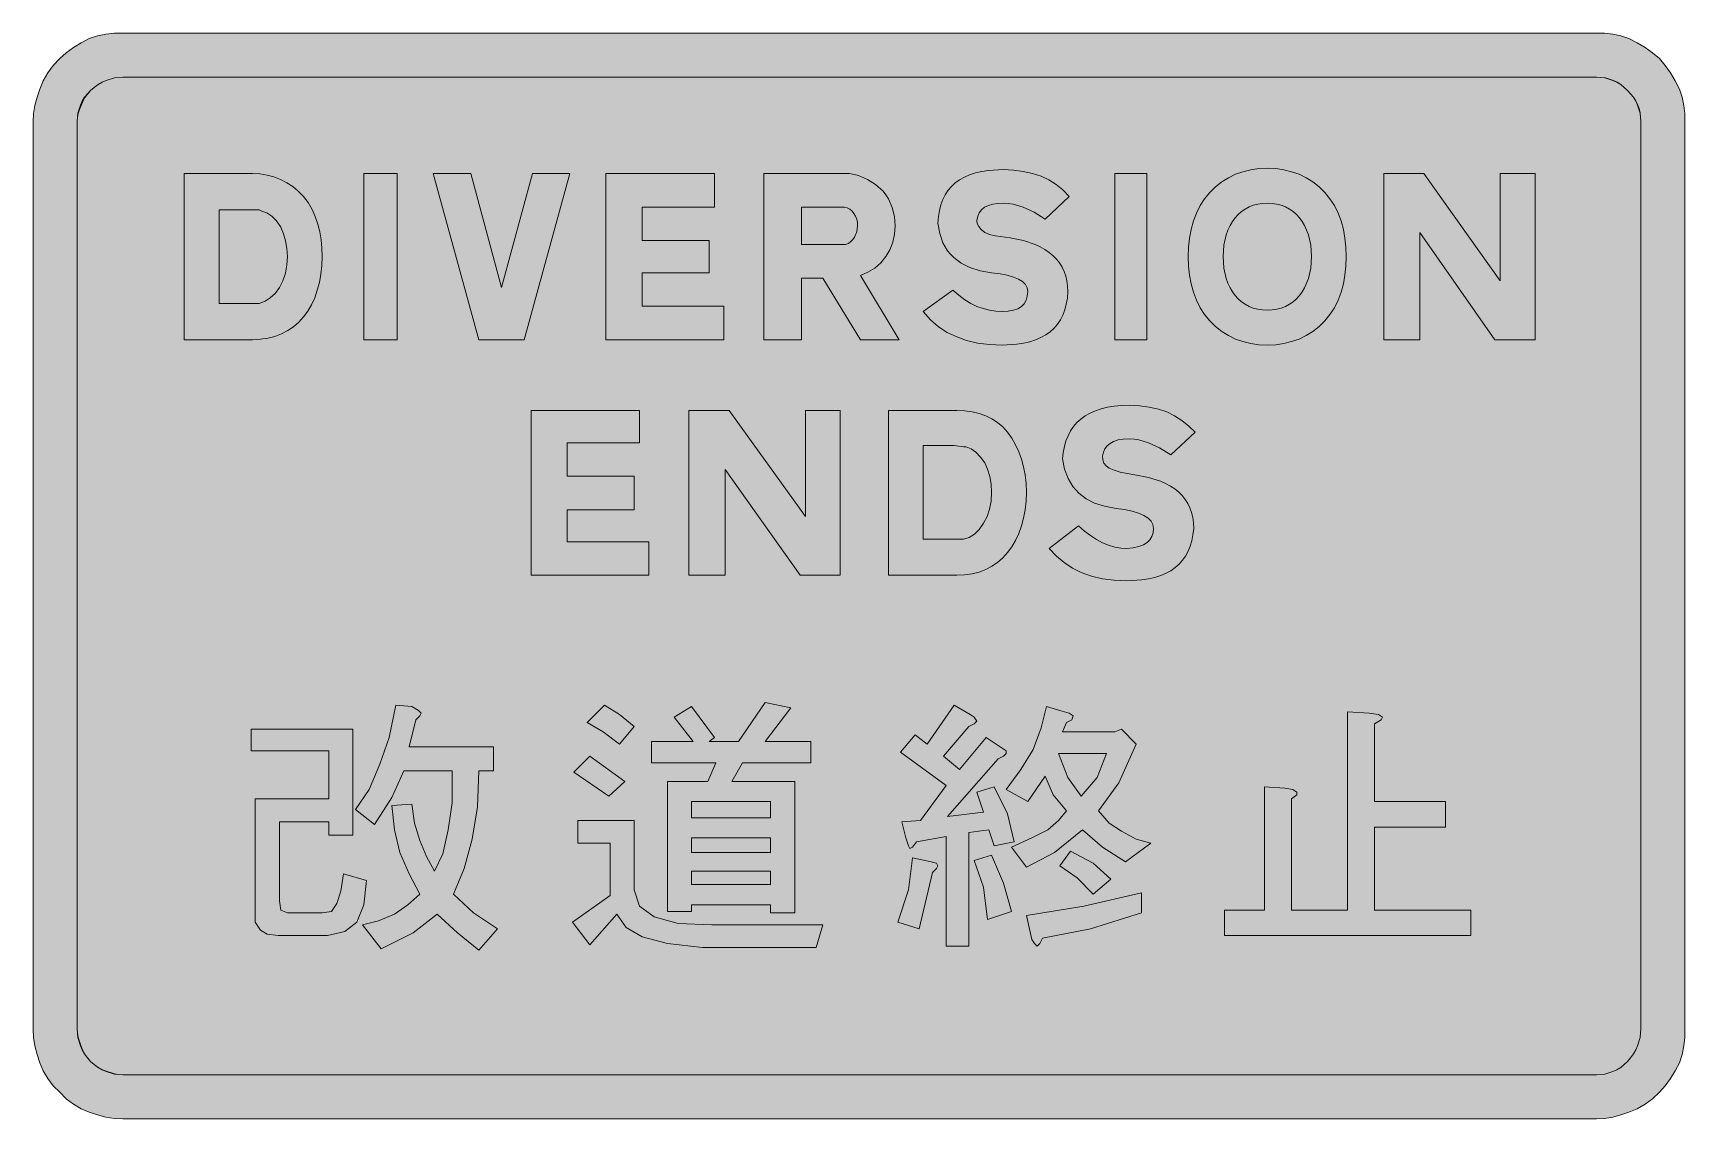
# Model space of a CAD drawing. Header units: metres. Extents: x 98 to 468, y 15 to 259.
import ezdxf

# ---------------------------------------------------------------- set-up
doc = ezdxf.new("R2010")
doc.units = ezdxf.units.M
doc.layers.add('FILL_BLACK_000000', color=7, linetype='Continuous', true_color=0x000000)
doc.layers.add('FILL_YELLOW_FFFF00', color=7, linetype='Continuous', true_color=0xffff00)

msp = doc.modelspace()

# ---------------------------------------------------------------- hatches: boundary and pattern name
at = {"layer": 'FILL_BLACK_000000', "true_color": 0x000000}
h = msp.add_hatch(color=7, dxfattribs=at)
h.dxf.hatch_style = 1
h.paths.add_polyline_path([(451.95, 258.46), (453.75, 258.09), (455.55, 257.52), (457.47, 256.56), (459.22, 255.49), (460.87, 254.31), (462.45, 253.02), (463.74, 251.44), (464.92, 249.79), (465.99, 248.04), (466.95, 246.12), (467.52, 244.32), (467.89, 242.52), (468.09, 240.72), (468.15, 238.92), (468.15, 35.52), (468.09, 33.67), (467.89, 31.77), (467.52, 29.87), (466.95, 28.02), (465.99, 26.23), (464.92, 24.49), (463.74, 22.87), (462.45, 21.42), (460.87, 19.96), (459.22, 18.72), (457.47, 17.71), (455.55, 16.92), (453.75, 16.31), (451.95, 15.83), (450.15, 15.53), (448.35, 15.42), (118.05, 15.42), (116.2, 15.53), (114.3, 15.83), (112.4, 16.31), (110.55, 16.92), (108.76, 17.71), (107.02, 18.72), (105.4, 19.96), (103.95, 21.42), (102.49, 22.87), (101.25, 24.49), (100.24, 26.23), (99.45, 28.02), (98.84, 29.87), (98.36, 31.77), (98.06, 33.67), (97.95, 35.52), (97.95, 238.92), (98.06, 240.72), (98.36, 242.52), (98.84, 244.32), (99.45, 246.12), (100.24, 248.04), (101.25, 249.79), (102.49, 251.44), (103.95, 253.02), (105.4, 254.31), (107.02, 255.49), (108.76, 256.56), (110.55, 257.52), (112.4, 258.09), (114.3, 258.46), (116.2, 258.66), (118.05, 258.72), (448.35, 258.72), (450.15, 258.66), (451.95, 258.46)])
h.paths.add_polyline_path([(116.21, 248.65), (114.34, 248.11), (113.42, 247.69), (112.52, 247.17), (111.66, 246.55), (110.85, 245.82), (109.57, 244.28), (109.08, 243.42), (108.75, 242.52), (108.36, 241.62), (108.07, 240.72), (107.91, 239.82), (107.85, 238.92), (107.85, 35.52), (108.02, 33.68), (108.56, 31.81), (108.98, 30.89), (109.5, 29.99), (110.12, 29.13), (110.85, 28.32), (111.66, 27.59), (112.52, 26.97), (113.42, 26.45), (114.34, 26.03), (116.21, 25.49), (118.05, 25.32), (448.35, 25.32), (450.19, 25.49), (452.02, 26.03), (452.91, 26.45), (453.75, 26.97), (454.54, 27.59), (455.25, 28.32), (455.98, 29.13), (456.6, 29.99), (457.12, 30.89), (457.54, 31.81), (458.08, 33.68), (458.25, 35.52), (458.25, 238.92), (458.08, 240.88), (457.85, 241.82), (457.54, 242.71), (457.12, 243.56), (456.6, 244.36), (455.98, 245.12), (455.25, 245.82), (454.55, 246.55), (453.79, 247.17), (452.99, 247.69), (452.14, 248.11), (451.25, 248.42), (450.31, 248.65), (448.35, 248.82), (118.05, 248.82), (116.21, 248.65)], flags=16)
h = msp.add_hatch(color=7, dxfattribs=at)
h.dxf.hatch_style = 1
h.paths.add_polyline_path([(131.85, 227.22), (147.15, 227.22), (148.81, 227.14), (150.41, 226.89), (151.94, 226.48), (153.41, 225.91), (154.81, 225.18), (156.14, 224.31), (157.38, 223.29), (158.55, 222.12), (159.59, 220.72), (160.47, 219.21), (161.2, 217.61), (161.77, 215.93), (162.21, 214.18), (162.52, 212.37), (162.69, 210.52), (162.75, 208.62), (162.68, 206.62), (162.47, 204.7), (162.13, 202.85), (161.66, 201.08), (161.07, 199.42), (160.35, 197.86), (159.51, 196.43), (158.55, 195.12), (157.48, 193.95), (156.3, 192.93), (155.02, 192.06), (153.64, 191.33), (152.15, 190.76), (150.58, 190.35), (148.91, 190.1), (147.15, 190.02), (131.85, 190.02), (131.85, 227.22)])
h.paths.add_polyline_path([(145.95, 198.12), (146.25, 198.12), (148.05, 198.12), (148.65, 198.12), (149.94, 198.64), (151.12, 199.36), (152.19, 200.36), (153.15, 201.72), (153.94, 203.22), (154.5, 204.94), (154.84, 206.78), (154.95, 208.62), (154.84, 210.41), (154.54, 212.14), (154.06, 213.77), (153.45, 215.22), (152.5, 216.63), (151.46, 217.69), (150.37, 218.43), (149.25, 218.82), (148.65, 219.12), (146.55, 219.12), (145.95, 219.12), (139.65, 219.12), (139.65, 198.12), (145.95, 198.12)], flags=16)
h = msp.add_hatch(color=7, dxfattribs=at)
h.dxf.hatch_style = 1
h.paths.add_polyline_path([(172.05, 190.02), (172.05, 227.22), (179.55, 227.22), (179.55, 190.02), (172.05, 190.02)])
h = msp.add_hatch(color=7, dxfattribs=at)
h.dxf.hatch_style = 1
h.paths.add_polyline_path([(202.95, 190.02), (197.85, 190.02), (187.65, 227.22), (196.05, 227.22), (202.95, 201.72), (209.85, 227.22), (218.25, 227.22), (208.05, 190.02), (202.95, 190.02)])
h = msp.add_hatch(color=7, dxfattribs=at)
h.dxf.hatch_style = 1
h.paths.add_polyline_path([(234.45, 197.52), (252.75, 197.52), (252.75, 190.02), (226.35, 190.02), (226.35, 227.22), (250.65, 227.22), (250.65, 219.72), (234.45, 219.72), (234.45, 212.22), (249.45, 212.22), (249.45, 205.02), (234.45, 205.02), (234.45, 197.52)])
h = msp.add_hatch(color=7, dxfattribs=at)
h.dxf.hatch_style = 1
h.paths.add_polyline_path([(261.75, 190.02), (261.75, 227.22), (280.95, 227.22), (281.96, 227.05), (282.97, 226.78), (284.92, 225.94), (286.77, 224.77), (288.45, 223.32), (289.08, 222.49), (289.63, 221.59), (290.47, 219.64), (290.98, 217.58), (291.15, 215.52), (291.01, 213.64), (290.61, 211.84), (289.95, 210.16), (289.05, 208.62), (287.93, 207.25), (286.59, 206.07), (285.06, 205.12), (283.35, 204.42), (292.05, 190.02), (283.35, 190.02), (274.95, 203.82), (270.15, 203.82), (270.15, 190.02), (261.75, 190.02)])
h.paths.add_polyline_path([(279.45, 211.32), (280.05, 211.32), (280.68, 211.6), (281.23, 211.98), (281.7, 212.44), (282.07, 212.97), (282.58, 214.19), (282.75, 215.52), (282.69, 216.29), (282.53, 217.02), (282.28, 217.69), (281.92, 218.29), (281.49, 218.81), (280.98, 219.23), (280.4, 219.54), (279.75, 219.72), (279.45, 219.72), (270.15, 219.72), (270.15, 211.32), (279.15, 211.32), (279.45, 211.32)], flags=16)
h = msp.add_hatch(color=7, dxfattribs=at)
h.dxf.hatch_style = 1
h.paths.add_polyline_path([(309.56, 216.04), (309.9, 215.37), (310.46, 214.69), (311.25, 214.02), (312.27, 213.62), (313.54, 213.31), (316.95, 212.82), (319.92, 212.23), (322.51, 211.37), (323.66, 210.83), (324.72, 210.24), (325.69, 209.57), (326.55, 208.84), (327.32, 208.05), (327.98, 207.2), (328.55, 206.29), (329.02, 205.31), (329.38, 204.28), (329.64, 203.18), (329.8, 202.03), (329.85, 200.82), (329.74, 199.35), (329.51, 197.98), (329.18, 196.7), (328.73, 195.53), (328.18, 194.45), (327.52, 193.46), (326.75, 192.58), (325.87, 191.78), (324.89, 191.08), (323.81, 190.48), (322.62, 189.97), (321.33, 189.56), (319.93, 189.23), (318.44, 189), (315.15, 188.82), (312.29, 188.93), (309.6, 189.27), (307.13, 189.83), (304.95, 190.62), (302.81, 191.64), (300.86, 192.91), (299.09, 194.46), (297.45, 196.32), (304.05, 201.12), (305.4, 199.97), (306.75, 198.98), (308.12, 198.15), (309.49, 197.48), (310.87, 196.97), (312.28, 196.61), (313.7, 196.39), (315.15, 196.32), (316.51, 196.39), (317.69, 196.6), (318.67, 196.95), (319.46, 197.44), (320.07, 198.08), (320.51, 198.85), (320.77, 199.77), (320.85, 200.82), (320.72, 201.66), (320.34, 202.4), (319.71, 203.05), (318.82, 203.59), (317.69, 204.06), (316.29, 204.45), (314.65, 204.77), (312.75, 205.02), (310.19, 205.48), (307.92, 206.21), (305.95, 207.19), (304.27, 208.43), (303.55, 209.16), (302.91, 209.94), (302.35, 210.8), (301.87, 211.73), (301.14, 213.79), (300.75, 216.12), (300.86, 217.59), (301.07, 218.96), (301.4, 220.24), (301.82, 221.41), (302.36, 222.49), (303, 223.48), (303.75, 224.36), (304.61, 225.16), (305.58, 225.86), (306.66, 226.46), (307.85, 226.97), (309.15, 227.38), (310.55, 227.71), (312.07, 227.94), (315.45, 228.12), (317.69, 228.01), (319.87, 227.71), (321.95, 227.23), (323.85, 226.62), (325.59, 225.83), (327.22, 224.82), (328.74, 223.58), (330.15, 222.12), (324.75, 217.02), (322.28, 218.59), (319.87, 219.72), (317.58, 220.39), (316.49, 220.56), (315.45, 220.62), (314.17, 220.56), (313.04, 220.39), (312.05, 220.1), (311.21, 219.68), (310.53, 219.14), (310.01, 218.47), (309.65, 217.66), (309.45, 216.72), (309.56, 216.04)])
h = msp.add_hatch(color=7, dxfattribs=at)
h.dxf.hatch_style = 1
h.paths.add_polyline_path([(340.35, 190.02), (340.35, 227.22), (347.55, 227.22), (347.55, 190.02), (340.35, 190.02)])
h = msp.add_hatch(color=7, dxfattribs=at)
h.dxf.hatch_style = 1
h.paths.add_polyline_path([(378.25, 228.08), (380, 227.66), (381.67, 227.07), (383.26, 226.31), (384.76, 225.38), (386.16, 224.29), (387.45, 223.02), (388.6, 221.6), (389.59, 220.05), (390.42, 218.38), (391.09, 216.61), (391.6, 214.73), (391.96, 212.77), (392.18, 210.73), (392.25, 208.62), (392.18, 206.51), (391.96, 204.47), (391.6, 202.51), (391.09, 200.63), (390.42, 198.86), (389.59, 197.19), (388.6, 195.64), (387.45, 194.22), (386.16, 192.95), (384.76, 191.86), (383.26, 190.93), (381.67, 190.17), (380, 189.58), (378.25, 189.16), (376.43, 188.9), (374.55, 188.82), (372.67, 188.9), (370.85, 189.16), (369.1, 189.58), (367.42, 190.17), (365.84, 190.93), (364.34, 191.86), (362.94, 192.95), (361.65, 194.22), (360.5, 195.64), (359.51, 197.19), (358.68, 198.86), (358.01, 200.63), (357.5, 202.51), (357.14, 204.47), (356.92, 206.51), (356.85, 208.62), (356.92, 210.73), (357.14, 212.77), (357.5, 214.73), (358.01, 216.61), (358.68, 218.38), (359.51, 220.05), (360.5, 221.6), (361.65, 223.02), (362.94, 224.29), (364.34, 225.38), (365.84, 226.31), (367.42, 227.07), (369.1, 227.66), (370.85, 228.08), (372.67, 228.34), (374.55, 228.42), (376.43, 228.34), (378.25, 228.08)])
h.paths.add_polyline_path([(383.75, 213.53), (383.36, 214.59), (382.9, 215.58), (382.36, 216.49), (381.75, 217.32), (381.07, 218.06), (380.32, 218.72), (379.5, 219.29), (378.63, 219.76), (377.69, 220.13), (376.7, 220.4), (375.65, 220.56), (374.55, 220.62), (373.45, 220.56), (372.4, 220.4), (371.41, 220.13), (370.47, 219.76), (369.6, 219.29), (368.78, 218.72), (368.03, 218.06), (367.35, 217.32), (366.74, 216.49), (366.2, 215.58), (365.74, 214.59), (365.35, 213.53), (364.83, 211.2), (364.65, 208.62), (364.83, 206.04), (365.35, 203.71), (365.74, 202.65), (366.2, 201.66), (366.74, 200.75), (367.35, 199.92), (368.03, 199.18), (368.78, 198.52), (369.6, 197.95), (370.47, 197.48), (371.41, 197.11), (372.4, 196.84), (373.45, 196.68), (374.55, 196.62), (375.65, 196.68), (376.7, 196.84), (377.69, 197.11), (378.63, 197.48), (379.5, 197.95), (380.32, 198.52), (381.07, 199.18), (381.75, 199.92), (382.36, 200.75), (382.9, 201.66), (383.36, 202.65), (383.75, 203.71), (384.27, 206.04), (384.45, 208.62), (384.27, 211.2), (383.75, 213.53)], flags=16)
h = msp.add_hatch(color=7, dxfattribs=at)
h.dxf.hatch_style = 1
h.paths.add_polyline_path([(426.75, 227.22), (434.55, 227.22), (434.55, 190.02), (425.55, 190.02), (408.75, 214.02), (408.75, 190.02), (400.65, 190.02), (400.65, 227.22), (409.65, 227.22), (426.75, 203.22), (426.75, 227.22)])
h = msp.add_hatch(color=7, dxfattribs=at)
h.dxf.hatch_style = 1
h.paths.add_polyline_path([(217.65, 144.72), (235.95, 144.72), (235.95, 137.22), (209.55, 137.22), (209.55, 174.12), (233.85, 174.12), (233.85, 166.92), (217.65, 166.92), (217.65, 159.42), (232.65, 159.42), (232.65, 151.92), (217.65, 151.92), (217.65, 144.72)])
h = msp.add_hatch(color=7, dxfattribs=at)
h.dxf.hatch_style = 1
h.paths.add_polyline_path([(271.05, 174.12), (278.85, 174.12), (278.85, 137.22), (269.85, 137.22), (253.05, 160.92), (253.05, 137.22), (244.95, 137.22), (244.95, 174.12), (253.95, 174.12), (271.05, 150.42), (271.05, 174.12)])
h = msp.add_hatch(color=7, dxfattribs=at)
h.dxf.hatch_style = 1
h.paths.add_polyline_path([(289.65, 174.12), (304.95, 174.12), (306.71, 174.05), (308.38, 173.83), (309.95, 173.47), (311.44, 172.96), (312.82, 172.29), (314.1, 171.46), (315.28, 170.47), (316.35, 169.32), (317.31, 167.93), (318.15, 166.45), (318.87, 164.89), (319.46, 163.24), (319.93, 161.52), (320.27, 159.7), (320.48, 157.8), (320.55, 155.82), (320.48, 153.82), (320.27, 151.9), (319.93, 150.05), (319.46, 148.28), (318.87, 146.62), (318.15, 145.06), (317.31, 143.63), (316.35, 142.32), (315.28, 141.15), (314.1, 140.13), (312.82, 139.26), (311.44, 138.53), (309.95, 137.96), (308.38, 137.55), (306.71, 137.3), (304.95, 137.22), (289.65, 137.22), (289.65, 174.12)])
h.paths.add_polyline_path([(303.75, 145.32), (304.05, 145.32), (305.85, 145.32), (306.45, 145.32), (307.74, 145.71), (308.92, 146.44), (309.99, 147.51), (310.95, 148.92), (311.74, 150.38), (312.3, 152.03), (312.64, 153.86), (312.75, 155.82), (312.64, 157.61), (312.34, 159.34), (311.86, 160.97), (311.25, 162.42), (310.3, 163.7), (309.26, 164.78), (308.17, 165.58), (307.05, 166.02), (306.45, 166.02), (304.35, 166.32), (303.75, 166.32), (297.45, 166.32), (297.45, 145.32), (303.75, 145.32)], flags=16)
h = msp.add_hatch(color=7, dxfattribs=at)
h.dxf.hatch_style = 1
h.paths.add_polyline_path([(337.72, 163.08), (337.95, 162.34), (338.41, 161.73), (339.15, 161.22), (340.21, 160.77), (341.55, 160.36), (343.12, 160), (344.85, 159.72), (347.92, 159.14), (350.58, 158.31), (351.77, 157.79), (352.85, 157.22), (353.83, 156.57), (354.71, 155.86), (355.49, 155.08), (356.17, 154.23), (356.74, 153.32), (357.21, 152.34), (357.58, 151.29), (357.84, 150.17), (358, 148.98), (358.05, 147.72), (357.89, 146.3), (357.63, 144.98), (357.27, 143.74), (356.8, 142.6), (356.24, 141.55), (355.57, 140.59), (354.8, 139.72), (353.92, 138.94), (352.94, 138.26), (351.86, 137.67), (350.66, 137.16), (349.36, 136.75), (347.95, 136.43), (346.43, 136.2), (343.05, 136.02), (340.23, 136.13), (337.61, 136.47), (335.16, 137.03), (332.85, 137.82), (330.88, 138.83), (329.02, 140.07), (327.28, 141.53), (325.65, 143.22), (332.25, 148.32), (333.6, 147.15), (334.95, 146.13), (336.3, 145.26), (337.65, 144.53), (339, 143.96), (340.35, 143.55), (341.7, 143.3), (343.05, 143.22), (344.51, 143.39), (345.76, 143.67), (346.79, 144.06), (347.62, 144.57), (348.26, 145.19), (348.7, 145.92), (348.96, 146.76), (349.05, 147.72), (348.91, 148.58), (348.5, 149.35), (347.82, 150.04), (346.87, 150.64), (345.68, 151.17), (344.24, 151.6), (342.56, 151.95), (340.65, 152.22), (338.1, 152.68), (335.86, 153.41), (333.93, 154.39), (332.29, 155.63), (330.94, 157.14), (329.89, 158.93), (329.13, 160.99), (328.65, 163.32), (328.81, 164.74), (329.07, 166.08), (329.43, 167.32), (329.9, 168.49), (330.46, 169.56), (331.13, 170.54), (331.9, 171.44), (332.77, 172.24), (333.76, 172.96), (334.84, 173.58), (336.04, 174.11), (337.34, 174.54), (338.75, 174.88), (340.27, 175.12), (341.91, 175.27), (343.65, 175.32), (345.89, 175.21), (348.07, 174.91), (350.15, 174.43), (352.05, 173.82), (353.79, 172.99), (355.42, 171.91), (356.94, 170.66), (358.35, 169.32), (352.95, 164.22), (350.36, 165.79), (347.96, 166.92), (345.74, 167.59), (344.68, 167.76), (343.65, 167.82), (342.28, 167.75), (341.11, 167.55), (340.12, 167.22), (339.3, 166.77), (338.65, 166.21), (338.17, 165.54), (337.83, 164.78), (337.65, 163.92), (337.72, 163.08)])
h = msp.add_hatch(color=7, dxfattribs=at)
h.dxf.hatch_style = 1
h.paths.add_polyline_path([(173.25, 89.22), (175.65, 94.92), (177.75, 100.92), (179.25, 108.12), (182.85, 107.82), (184.35, 106.92), (184.95, 106.32), (184.65, 105.72), (183.75, 104.82), (182.25, 98.82), (201.15, 98.82), (201.15, 93.42), (197.85, 93.42), (197.55, 85.32), (196.35, 78.12), (194.55, 71.52), (192.15, 65.82), (196.65, 61.62), (202.05, 58.02), (197.85, 53.22), (193.05, 57.12), (188.55, 61.32), (183.15, 57.12), (175.95, 53.52), (171.75, 58.92), (175.35, 59.82), (178.95, 61.32), (181.95, 63.42), (184.65, 65.82), (182.25, 70.32), (180.15, 75.12), (178.95, 80.22), (178.35, 85.62), (182.85, 85.92), (183.45, 81.72), (184.65, 77.82), (186.15, 74.22), (187.95, 70.92), (189.75, 74.82), (190.95, 80.22), (191.85, 86.22), (191.85, 93.42), (181.05, 93.42), (178.35, 87.42), (174.45, 81.42), (170.25, 84.72), (173.25, 89.22)])
h = msp.add_hatch(color=7, dxfattribs=at)
h.dxf.hatch_style = 1
h.paths.add_polyline_path([(229.35, 106.02), (232.65, 103.32), (229.35, 99.42), (225.75, 102.12), (222.15, 104.22), (226.05, 108.12), (229.35, 106.02)])
h = msp.add_hatch(color=7, dxfattribs=at)
h.dxf.hatch_style = 1
h.paths.add_polyline_path([(262.05, 108.72), (267.75, 107.52), (262.05, 100.02), (272.25, 100.02), (272.25, 95.22), (256.95, 95.22), (254.55, 91.02), (268.65, 91.02), (268.65, 61.62), (263.25, 61.62), (263.25, 63.42), (245.55, 63.42), (245.55, 61.92), (240.15, 61.92), (240.15, 91.02), (249.15, 91.02), (250.95, 95.22), (236.55, 95.22), (236.55, 100.02), (245.85, 100.02), (241.65, 105.42), (245.55, 107.82), (250.65, 100.92), (249.45, 100.02), (256.05, 100.02), (262.05, 108.72)])
h.paths.add_polyline_path([(245.55, 67.92), (263.25, 67.92), (263.25, 70.92), (245.55, 70.92), (245.55, 67.92)], flags=16)
h.paths.add_polyline_path([(245.55, 78.42), (245.55, 75.12), (263.25, 75.12), (263.25, 78.42), (245.55, 78.42)], flags=16)
h.paths.add_polyline_path([(263.25, 86.52), (245.55, 86.52), (245.55, 82.92), (263.25, 82.92), (263.25, 86.52)], flags=16)
h = msp.add_hatch(color=7, dxfattribs=at)
h.dxf.hatch_style = 1
h.paths.add_polyline_path([(308.85, 105.42), (309.45, 104.52), (308.85, 103.92), (307.65, 103.32), (301.95, 96.72), (305.55, 93.72), (311.55, 100.92), (315.15, 98.52), (316.05, 97.92), (316.05, 97.32), (315.45, 96.72), (314.25, 96.12), (302.85, 83.22), (310.95, 84.12), (309.45, 88.62), (313.35, 89.82), (316.35, 83.82), (317.85, 77.52), (313.35, 76.62), (312.15, 80.22), (307.65, 79.62), (307.65, 54.12), (302.55, 54.12), (302.55, 78.72), (295.95, 77.52), (295.05, 76.32), (294.45, 76.02), (294.15, 76.62), (293.55, 78.42), (292.65, 82.02), (296.85, 82.32), (302.55, 90.12), (292.35, 97.62), (295.65, 101.52), (298.35, 99.42), (304.35, 108.12), (307.95, 106.02), (308.85, 105.42)])
h = msp.add_hatch(color=7, dxfattribs=at)
h.dxf.hatch_style = 1
h.paths.add_polyline_path([(331.05, 105.72), (330.75, 104.82), (329.55, 104.22), (328.65, 102.12), (340.35, 102.12), (341.85, 102.72), (345.15, 99.42), (341.25, 90.72), (336.75, 84.42), (339.15, 81.72), (341.85, 79.92), (345.15, 78.12), (348.45, 77.22), (342.75, 73.02), (337.65, 76.32), (333.15, 80.22), (326.85, 75.12), (320.55, 71.82), (317.25, 76.32), (321.75, 78.42), (325.35, 80.22), (327.75, 82.32), (329.55, 84.42), (326.55, 88.02), (324.75, 92.22), (320.85, 86.52), (316.05, 89.22), (319.35, 93.72), (322.05, 98.22), (323.85, 103.02), (325.05, 107.82), (328.05, 106.92), (330.15, 106.32), (331.05, 105.72)])
h.paths.add_polyline_path([(332.85, 87.72), (336.45, 91.92), (338.55, 97.32), (327.75, 97.32), (329.85, 91.92), (332.85, 87.72)], flags=16)
h = msp.add_hatch(color=7, dxfattribs=at)
h.dxf.hatch_style = 1
h.paths.add_polyline_path([(399.45, 106.02), (400.35, 105.42), (400.05, 104.82), (398.55, 103.92), (398.55, 86.52), (414.45, 86.52), (414.45, 80.82), (398.55, 80.82), (398.55, 62.22), (420.15, 62.22), (420.15, 56.52), (364.95, 56.52), (364.95, 62.22), (373.95, 62.22), (373.95, 89.82), (378.45, 89.52), (380.25, 89.22), (381.15, 88.62), (381.15, 88.02), (379.95, 87.12), (379.95, 62.22), (392.55, 62.22), (392.55, 106.62), (397.35, 106.32), (399.45, 106.02)])
h = msp.add_hatch(color=7, dxfattribs=at)
h.dxf.hatch_style = 1
h.paths.add_polyline_path([(169.65, 102.72), (169.65, 79.02), (164.25, 79.02), (164.25, 82.02), (153.15, 82.02), (153.15, 64.32), (153.45, 62.22), (154.95, 61.62), (162.75, 61.62), (164.85, 61.92), (166.05, 63.72), (166.95, 66.42), (167.55, 70.32), (172.65, 68.82), (172.05, 63.42), (170.55, 59.52), (167.85, 57.42), (163.95, 56.52), (152.85, 56.52), (150.45, 56.82), (148.95, 57.72), (147.75, 59.52), (147.75, 61.92), (147.75, 87.12), (164.25, 87.12), (164.25, 97.92), (146.85, 97.92), (146.85, 102.72), (169.65, 102.72)])
h = msp.add_hatch(color=7, dxfattribs=at)
h.dxf.hatch_style = 1
h.paths.add_polyline_path([(230.55, 91.02), (226.95, 87.72), (219.15, 93.12), (222.75, 96.72), (230.55, 91.02)])
h = msp.add_hatch(color=7, dxfattribs=at)
h.dxf.hatch_style = 1
h.paths.add_polyline_path([(232.65, 82.32), (232.65, 66.72), (233.85, 63.12), (237.15, 60.72), (242.55, 59.22), (250.05, 58.92), (274.95, 58.92), (273.45, 53.82), (247.95, 53.82), (240.15, 54.72), (234.45, 56.22), (230.85, 58.32), (228.75, 61.32), (222.75, 54.42), (218.85, 59.52), (227.25, 65.52), (227.25, 77.22), (220.05, 77.22), (220.05, 82.32), (232.65, 82.32)])
h = msp.add_hatch(color=7, dxfattribs=at)
h.dxf.hatch_style = 1
h.paths.add_polyline_path([(315.45, 68.22), (317.25, 61.92), (311.85, 60.12), (310.95, 67.32), (308.85, 73.32), (312.75, 74.52), (315.45, 68.22)])
h = msp.add_hatch(color=7, dxfattribs=at)
h.dxf.hatch_style = 1
h.paths.add_polyline_path([(335.55, 72.72), (339.45, 69.12), (335.55, 65.82), (331.95, 69.42), (328.05, 72.12), (330.45, 75.42), (335.55, 72.72)])
h = msp.add_hatch(color=7, dxfattribs=at)
h.dxf.hatch_style = 1
h.paths.add_polyline_path([(300.45, 72.72), (300.75, 72.12), (300.45, 71.52), (299.55, 70.62), (296.55, 58.02), (291.75, 59.52), (294.15, 66.72), (295.05, 73.92), (299.25, 73.02), (300.45, 72.72)])
h = msp.add_hatch(color=7, dxfattribs=at)
h.dxf.hatch_style = 1
h.paths.add_polyline_path([(333.45, 63.12), (346.35, 66.12), (346.35, 61.62), (334.95, 58.02), (324.15, 55.92), (323.55, 54.72), (322.95, 54.12), (322.35, 54.72), (321.75, 55.62), (320.55, 61.02), (333.45, 63.12)])
at = {"layer": 'FILL_YELLOW_FFFF00', "true_color": 0xffff00}
h = msp.add_hatch(color=7, dxfattribs=at)
h.dxf.hatch_style = 1
h.paths.add_polyline_path([(448.35, 248.82), (450.19, 248.65), (452.02, 248.11), (452.91, 247.69), (453.75, 247.17), (454.54, 246.55), (455.25, 245.82), (455.98, 245.11), (456.6, 244.32), (457.12, 243.48), (457.54, 242.59), (458.08, 240.76), (458.25, 238.92), (458.25, 35.52), (458.08, 33.68), (457.54, 31.81), (457.12, 30.89), (456.6, 29.99), (455.98, 29.13), (455.25, 28.32), (454.54, 27.59), (453.75, 26.97), (452.91, 26.45), (452.02, 26.03), (450.19, 25.49), (448.35, 25.32), (118.05, 25.32), (117.15, 25.38), (116.21, 25.54), (114.15, 26.22), (113.25, 26.55), (112.39, 27.04), (110.85, 28.32), (109.57, 29.86), (109.08, 30.72), (108.75, 31.62), (108.07, 33.68), (107.91, 34.62), (107.85, 35.52), (107.85, 238.92), (108.02, 240.76), (108.56, 242.59), (108.98, 243.48), (109.5, 244.32), (110.12, 245.11), (110.85, 245.82), (111.66, 246.55), (112.52, 247.17), (113.42, 247.69), (114.34, 248.11), (116.21, 248.65), (118.05, 248.82), (448.35, 248.82)])

# ---------------------------------------------------------------- linework, layer by layer
at = {"layer": 'FILL_BLACK_000000', "lineweight": 0, "true_color": 0x000000}
for points in [[(451.95, 258.46), (453.75, 258.09), (455.55, 257.52), (457.47, 256.56), (459.22, 255.49), (460.87, 254.31), (462.45, 253.02), (463.74, 251.44), (464.92, 249.79), (465.99, 248.04), (466.95, 246.12), (467.52, 244.32), (467.89, 242.52), (468.09, 240.72), (468.15, 238.92), (468.15, 35.52), (468.09, 33.67), (467.89, 31.77), (467.52, 29.87), (466.95, 28.02), (465.99, 26.23), (464.92, 24.49), (463.74, 22.87), (462.45, 21.42), (460.87, 19.96), (459.22, 18.72), (457.47, 17.71), (455.55, 16.92), (453.75, 16.31), (451.95, 15.83), (450.15, 15.53), (448.35, 15.42), (118.05, 15.42), (116.2, 15.53), (114.3, 15.83), (112.4, 16.31), (110.55, 16.92), (108.76, 17.71), (107.02, 18.72), (105.4, 19.96), (103.95, 21.42), (102.49, 22.87), (101.25, 24.49), (100.24, 26.23), (99.45, 28.02), (98.84, 29.87), (98.36, 31.77), (98.06, 33.67), (97.95, 35.52), (97.95, 238.92), (98.06, 240.72), (98.36, 242.52), (98.84, 244.32), (99.45, 246.12), (100.24, 248.04), (101.25, 249.79), (102.49, 251.44), (103.95, 253.02), (105.4, 254.31), (107.02, 255.49), (108.76, 256.56), (110.55, 257.52), (112.4, 258.09), (114.3, 258.46), (116.2, 258.66), (118.05, 258.72), (448.35, 258.72), (450.15, 258.66)], [(116.21, 248.65), (114.34, 248.11), (113.42, 247.69), (112.52, 247.17), (111.66, 246.55), (110.85, 245.82), (109.57, 244.28), (109.08, 243.42), (108.75, 242.52), (108.36, 241.62), (108.07, 240.72), (107.91, 239.82), (107.85, 238.92), (107.85, 35.52), (108.02, 33.68), (108.56, 31.81), (108.98, 30.89), (109.5, 29.99), (110.12, 29.13), (110.85, 28.32), (111.66, 27.59), (112.52, 26.97), (113.42, 26.45), (114.34, 26.03), (116.21, 25.49), (118.05, 25.32), (448.35, 25.32), (450.19, 25.49), (452.02, 26.03), (452.91, 26.45), (453.75, 26.97), (454.54, 27.59), (455.25, 28.32), (455.98, 29.13), (456.6, 29.99), (457.12, 30.89), (457.54, 31.81), (458.08, 33.68), (458.25, 35.52), (458.25, 238.92), (458.08, 240.88), (457.85, 241.82), (457.54, 242.71), (457.12, 243.56), (456.6, 244.36), (455.98, 245.12), (455.25, 245.82), (454.55, 246.55), (453.79, 247.17), (452.99, 247.69), (452.14, 248.11), (451.25, 248.42), (450.31, 248.65), (448.35, 248.82), (118.05, 248.82)], [(131.85, 227.22), (147.15, 227.22), (148.81, 227.14), (150.41, 226.89), (151.94, 226.48), (153.41, 225.91), (154.81, 225.18), (156.14, 224.31), (157.38, 223.29), (158.55, 222.12), (159.59, 220.72), (160.47, 219.21), (161.2, 217.61), (161.77, 215.93), (162.21, 214.18), (162.52, 212.37), (162.69, 210.52), (162.75, 208.62), (162.68, 206.62), (162.47, 204.7), (162.13, 202.85), (161.66, 201.08), (161.07, 199.42), (160.35, 197.86), (159.51, 196.43), (158.55, 195.12), (157.48, 193.95), (156.3, 192.93), (155.02, 192.06), (153.64, 191.33), (152.15, 190.76), (150.58, 190.35), (148.91, 190.1), (147.15, 190.02), (131.85, 190.02)], [(172.05, 190.02), (172.05, 227.22), (179.55, 227.22), (179.55, 190.02)], [(202.95, 190.02), (197.85, 190.02), (187.65, 227.22), (196.05, 227.22), (202.95, 201.72), (209.85, 227.22), (218.25, 227.22), (208.05, 190.02)], [(234.45, 197.52), (252.75, 197.52), (252.75, 190.02), (226.35, 190.02), (226.35, 227.22), (250.65, 227.22), (250.65, 219.72), (234.45, 219.72), (234.45, 212.22), (249.45, 212.22), (249.45, 205.02), (234.45, 205.02)], [(261.75, 190.02), (261.75, 227.22), (280.95, 227.22), (281.96, 227.05), (282.97, 226.78), (284.92, 225.94), (286.77, 224.77), (288.45, 223.32), (289.08, 222.49), (289.63, 221.59), (290.47, 219.64), (290.98, 217.58), (291.15, 215.52), (291.01, 213.64), (290.61, 211.84), (289.95, 210.16), (289.05, 208.62), (287.93, 207.25), (286.59, 206.07), (285.06, 205.12), (283.35, 204.42), (292.05, 190.02), (283.35, 190.02), (274.95, 203.82), (270.15, 203.82), (270.15, 190.02)], [(309.56, 216.04), (309.9, 215.37), (310.46, 214.69), (311.25, 214.02), (312.27, 213.62), (313.54, 213.31), (316.95, 212.82), (319.92, 212.23), (322.51, 211.37), (323.66, 210.83), (324.72, 210.24), (325.69, 209.57), (326.55, 208.84), (327.32, 208.05), (327.98, 207.2), (328.55, 206.29), (329.02, 205.31), (329.38, 204.28), (329.64, 203.18), (329.8, 202.03), (329.85, 200.82), (329.74, 199.35), (329.51, 197.98), (329.18, 196.7), (328.73, 195.53), (328.18, 194.45), (327.52, 193.46), (326.75, 192.58), (325.87, 191.78), (324.89, 191.08), (323.81, 190.48), (322.62, 189.97), (321.33, 189.56), (319.93, 189.23), (318.44, 189), (315.15, 188.82), (312.29, 188.93), (309.6, 189.27), (307.13, 189.83), (304.95, 190.62), (302.81, 191.64), (300.86, 192.91), (299.09, 194.46), (297.45, 196.32), (304.05, 201.12), (305.4, 199.97), (306.75, 198.98), (308.12, 198.15), (309.49, 197.48), (310.87, 196.97), (312.28, 196.61), (313.7, 196.39), (315.15, 196.32), (316.51, 196.39), (317.69, 196.6), (318.67, 196.95), (319.46, 197.44), (320.07, 198.08), (320.51, 198.85), (320.77, 199.77), (320.85, 200.82), (320.72, 201.66), (320.34, 202.4), (319.71, 203.05), (318.82, 203.59), (317.69, 204.06), (316.29, 204.45), (314.65, 204.77), (312.75, 205.02), (310.19, 205.48), (307.92, 206.21), (305.95, 207.19), (304.27, 208.43), (303.55, 209.16), (302.91, 209.94), (302.35, 210.8), (301.87, 211.73), (301.14, 213.79), (300.75, 216.12), (300.86, 217.59), (301.07, 218.96), (301.4, 220.24), (301.82, 221.41), (302.36, 222.49), (303, 223.48), (303.75, 224.36), (304.61, 225.16), (305.58, 225.86), (306.66, 226.46), (307.85, 226.97), (309.15, 227.38), (310.55, 227.71), (312.07, 227.94), (315.45, 228.12), (317.69, 228.01), (319.87, 227.71), (321.95, 227.23), (323.85, 226.62), (325.59, 225.83), (327.22, 224.82), (328.74, 223.58), (330.15, 222.12), (324.75, 217.02), (322.28, 218.59), (319.87, 219.72), (317.58, 220.39), (316.49, 220.56), (315.45, 220.62), (314.17, 220.56), (313.04, 220.39), (312.05, 220.1), (311.21, 219.68), (310.53, 219.14), (310.01, 218.47), (309.65, 217.66), (309.45, 216.72)], [(340.35, 190.02), (340.35, 227.22), (347.55, 227.22), (347.55, 190.02)], [(378.25, 228.08), (380, 227.66), (381.67, 227.07), (383.26, 226.31), (384.76, 225.38), (386.16, 224.29), (387.45, 223.02), (388.6, 221.6), (389.59, 220.05), (390.42, 218.38), (391.09, 216.61), (391.6, 214.73), (391.96, 212.77), (392.18, 210.73), (392.25, 208.62), (392.18, 206.51), (391.96, 204.47), (391.6, 202.51), (391.09, 200.63), (390.42, 198.86), (389.59, 197.19), (388.6, 195.64), (387.45, 194.22), (386.16, 192.95), (384.76, 191.86), (383.26, 190.93), (381.67, 190.17), (380, 189.58), (378.25, 189.16), (376.43, 188.9), (374.55, 188.82), (372.67, 188.9), (370.85, 189.16), (369.1, 189.58), (367.42, 190.17), (365.84, 190.93), (364.34, 191.86), (362.94, 192.95), (361.65, 194.22), (360.5, 195.64), (359.51, 197.19), (358.68, 198.86), (358.01, 200.63), (357.5, 202.51), (357.14, 204.47), (356.92, 206.51), (356.85, 208.62), (356.92, 210.73), (357.14, 212.77), (357.5, 214.73), (358.01, 216.61), (358.68, 218.38), (359.51, 220.05), (360.5, 221.6), (361.65, 223.02), (362.94, 224.29), (364.34, 225.38), (365.84, 226.31), (367.42, 227.07), (369.1, 227.66), (370.85, 228.08), (372.67, 228.34), (374.55, 228.42), (376.43, 228.34)], [(426.75, 227.22), (434.55, 227.22), (434.55, 190.02), (425.55, 190.02), (408.75, 214.02), (408.75, 190.02), (400.65, 190.02), (400.65, 227.22), (409.65, 227.22), (426.75, 203.22)], [(145.95, 198.12), (146.25, 198.12), (148.05, 198.12), (148.65, 198.12), (149.94, 198.64), (151.12, 199.36), (152.19, 200.36), (153.15, 201.72), (153.94, 203.22), (154.5, 204.94), (154.84, 206.78), (154.95, 208.62), (154.84, 210.41), (154.54, 212.14), (154.06, 213.77), (153.45, 215.22), (152.5, 216.63), (151.46, 217.69), (150.37, 218.43), (149.25, 218.82), (148.65, 219.12), (146.55, 219.12), (145.95, 219.12), (139.65, 219.12), (139.65, 198.12)], [(279.45, 211.32), (280.05, 211.32), (280.68, 211.6), (281.23, 211.98), (281.7, 212.44), (282.07, 212.97), (282.58, 214.19), (282.75, 215.52), (282.69, 216.29), (282.53, 217.02), (282.28, 217.69), (281.92, 218.29), (281.49, 218.81), (280.98, 219.23), (280.4, 219.54), (279.75, 219.72), (279.45, 219.72), (270.15, 219.72), (270.15, 211.32), (279.15, 211.32)], [(383.75, 213.53), (383.36, 214.59), (382.9, 215.58), (382.36, 216.49), (381.75, 217.32), (381.07, 218.06), (380.32, 218.72), (379.5, 219.29), (378.63, 219.76), (377.69, 220.13), (376.7, 220.4), (375.65, 220.56), (374.55, 220.62), (373.45, 220.56), (372.4, 220.4), (371.41, 220.13), (370.47, 219.76), (369.6, 219.29), (368.78, 218.72), (368.03, 218.06), (367.35, 217.32), (366.74, 216.49), (366.2, 215.58), (365.74, 214.59), (365.35, 213.53), (364.83, 211.2), (364.65, 208.62), (364.83, 206.04), (365.35, 203.71), (365.74, 202.65), (366.2, 201.66), (366.74, 200.75), (367.35, 199.92), (368.03, 199.18), (368.78, 198.52), (369.6, 197.95), (370.47, 197.48), (371.41, 197.11), (372.4, 196.84), (373.45, 196.68), (374.55, 196.62), (375.65, 196.68), (376.7, 196.84), (377.69, 197.11), (378.63, 197.48), (379.5, 197.95), (380.32, 198.52), (381.07, 199.18), (381.75, 199.92), (382.36, 200.75), (382.9, 201.66), (383.36, 202.65), (383.75, 203.71), (384.27, 206.04), (384.45, 208.62), (384.27, 211.2)], [(217.65, 144.72), (235.95, 144.72), (235.95, 137.22), (209.55, 137.22), (209.55, 174.12), (233.85, 174.12), (233.85, 166.92), (217.65, 166.92), (217.65, 159.42), (232.65, 159.42), (232.65, 151.92), (217.65, 151.92)], [(271.05, 174.12), (278.85, 174.12), (278.85, 137.22), (269.85, 137.22), (253.05, 160.92), (253.05, 137.22), (244.95, 137.22), (244.95, 174.12), (253.95, 174.12), (271.05, 150.42)], [(289.65, 174.12), (304.95, 174.12), (306.71, 174.05), (308.38, 173.83), (309.95, 173.47), (311.44, 172.96), (312.82, 172.29), (314.1, 171.46), (315.28, 170.47), (316.35, 169.32), (317.31, 167.93), (318.15, 166.45), (318.87, 164.89), (319.46, 163.24), (319.93, 161.52), (320.27, 159.7), (320.48, 157.8), (320.55, 155.82), (320.48, 153.82), (320.27, 151.9), (319.93, 150.05), (319.46, 148.28), (318.87, 146.62), (318.15, 145.06), (317.31, 143.63), (316.35, 142.32), (315.28, 141.15), (314.1, 140.13), (312.82, 139.26), (311.44, 138.53), (309.95, 137.96), (308.38, 137.55), (306.71, 137.3), (304.95, 137.22), (289.65, 137.22)], [(337.72, 163.08), (337.95, 162.34), (338.41, 161.73), (339.15, 161.22), (340.21, 160.77), (341.55, 160.36), (343.12, 160), (344.85, 159.72), (347.92, 159.14), (350.58, 158.31), (351.77, 157.79), (352.85, 157.22), (353.83, 156.57), (354.71, 155.86), (355.49, 155.08), (356.17, 154.23), (356.74, 153.32), (357.21, 152.34), (357.58, 151.29), (357.84, 150.17), (358, 148.98), (358.05, 147.72), (357.89, 146.3), (357.63, 144.98), (357.27, 143.74), (356.8, 142.6), (356.24, 141.55), (355.57, 140.59), (354.8, 139.72), (353.92, 138.94), (352.94, 138.26), (351.86, 137.67), (350.66, 137.16), (349.36, 136.75), (347.95, 136.43), (346.43, 136.2), (343.05, 136.02), (340.23, 136.13), (337.61, 136.47), (335.16, 137.03), (332.85, 137.82), (330.88, 138.83), (329.02, 140.07), (327.28, 141.53), (325.65, 143.22), (332.25, 148.32), (333.6, 147.15), (334.95, 146.13), (336.3, 145.26), (337.65, 144.53), (339, 143.96), (340.35, 143.55), (341.7, 143.3), (343.05, 143.22), (344.51, 143.39), (345.76, 143.67), (346.79, 144.06), (347.62, 144.57), (348.26, 145.19), (348.7, 145.92), (348.96, 146.76), (349.05, 147.72), (348.91, 148.58), (348.5, 149.35), (347.82, 150.04), (346.87, 150.64), (345.68, 151.17), (344.24, 151.6), (342.56, 151.95), (340.65, 152.22), (338.1, 152.68), (335.86, 153.41), (333.93, 154.39), (332.29, 155.63), (330.94, 157.14), (329.89, 158.93), (329.13, 160.99), (328.65, 163.32), (328.81, 164.74), (329.07, 166.08), (329.43, 167.32), (329.9, 168.49), (330.46, 169.56), (331.13, 170.54), (331.9, 171.44), (332.77, 172.24), (333.76, 172.96), (334.84, 173.58), (336.04, 174.11), (337.34, 174.54), (338.75, 174.88), (340.27, 175.12), (341.91, 175.27), (343.65, 175.32), (345.89, 175.21), (348.07, 174.91), (350.15, 174.43), (352.05, 173.82), (353.79, 172.99), (355.42, 171.91), (356.94, 170.66), (358.35, 169.32), (352.95, 164.22), (350.36, 165.79), (347.96, 166.92), (345.74, 167.59), (344.68, 167.76), (343.65, 167.82), (342.28, 167.75), (341.11, 167.55), (340.12, 167.22), (339.3, 166.77), (338.65, 166.21), (338.17, 165.54), (337.83, 164.78), (337.65, 163.92)], [(303.75, 145.32), (304.05, 145.32), (305.85, 145.32), (306.45, 145.32), (307.74, 145.71), (308.92, 146.44), (309.99, 147.51), (310.95, 148.92), (311.74, 150.38), (312.3, 152.03), (312.64, 153.86), (312.75, 155.82), (312.64, 157.61), (312.34, 159.34), (311.86, 160.97), (311.25, 162.42), (310.3, 163.7), (309.26, 164.78), (308.17, 165.58), (307.05, 166.02), (306.45, 166.02), (304.35, 166.32), (303.75, 166.32), (297.45, 166.32), (297.45, 145.32)], [(173.25, 89.22), (175.65, 94.92), (177.75, 100.92), (179.25, 108.12), (182.85, 107.82), (184.35, 106.92), (184.95, 106.32), (184.65, 105.72), (183.75, 104.82), (182.25, 98.82), (201.15, 98.82), (201.15, 93.42), (197.85, 93.42), (197.55, 85.32), (196.35, 78.12), (194.55, 71.52), (192.15, 65.82), (196.65, 61.62), (202.05, 58.02), (197.85, 53.22), (193.05, 57.12), (188.55, 61.32), (183.15, 57.12), (175.95, 53.52), (171.75, 58.92), (175.35, 59.82), (178.95, 61.32), (181.95, 63.42), (184.65, 65.82), (182.25, 70.32), (180.15, 75.12), (178.95, 80.22), (178.35, 85.62), (182.85, 85.92), (183.45, 81.72), (184.65, 77.82), (186.15, 74.22), (187.95, 70.92), (189.75, 74.82), (190.95, 80.22), (191.85, 86.22), (191.85, 93.42), (181.05, 93.42), (178.35, 87.42), (174.45, 81.42), (170.25, 84.72)], [(229.35, 106.02), (232.65, 103.32), (229.35, 99.42), (225.75, 102.12), (222.15, 104.22), (226.05, 108.12)], [(262.05, 108.72), (267.75, 107.52), (262.05, 100.02), (272.25, 100.02), (272.25, 95.22), (256.95, 95.22), (254.55, 91.02), (268.65, 91.02), (268.65, 61.62), (263.25, 61.62), (263.25, 63.42), (245.55, 63.42), (245.55, 61.92), (240.15, 61.92), (240.15, 91.02), (249.15, 91.02), (250.95, 95.22), (236.55, 95.22), (236.55, 100.02), (245.85, 100.02), (241.65, 105.42), (245.55, 107.82), (250.65, 100.92), (249.45, 100.02), (256.05, 100.02)], [(308.85, 105.42), (309.45, 104.52), (308.85, 103.92), (307.65, 103.32), (301.95, 96.72), (305.55, 93.72), (311.55, 100.92), (315.15, 98.52), (316.05, 97.92), (316.05, 97.32), (315.45, 96.72), (314.25, 96.12), (302.85, 83.22), (310.95, 84.12), (309.45, 88.62), (313.35, 89.82), (316.35, 83.82), (317.85, 77.52), (313.35, 76.62), (312.15, 80.22), (307.65, 79.62), (307.65, 54.12), (302.55, 54.12), (302.55, 78.72), (295.95, 77.52), (295.05, 76.32), (294.45, 76.02), (294.15, 76.62), (293.55, 78.42), (292.65, 82.02), (296.85, 82.32), (302.55, 90.12), (292.35, 97.62), (295.65, 101.52), (298.35, 99.42), (304.35, 108.12), (307.95, 106.02)], [(331.05, 105.72), (330.75, 104.82), (329.55, 104.22), (328.65, 102.12), (340.35, 102.12), (341.85, 102.72), (345.15, 99.42), (341.25, 90.72), (336.75, 84.42), (339.15, 81.72), (341.85, 79.92), (345.15, 78.12), (348.45, 77.22), (342.75, 73.02), (337.65, 76.32), (333.15, 80.22), (326.85, 75.12), (320.55, 71.82), (317.25, 76.32), (321.75, 78.42), (325.35, 80.22), (327.75, 82.32), (329.55, 84.42), (326.55, 88.02), (324.75, 92.22), (320.85, 86.52), (316.05, 89.22), (319.35, 93.72), (322.05, 98.22), (323.85, 103.02), (325.05, 107.82), (328.05, 106.92), (330.15, 106.32)], [(399.45, 106.02), (400.35, 105.42), (400.05, 104.82), (398.55, 103.92), (398.55, 86.52), (414.45, 86.52), (414.45, 80.82), (398.55, 80.82), (398.55, 62.22), (420.15, 62.22), (420.15, 56.52), (364.95, 56.52), (364.95, 62.22), (373.95, 62.22), (373.95, 89.82), (378.45, 89.52), (380.25, 89.22), (381.15, 88.62), (381.15, 88.02), (379.95, 87.12), (379.95, 62.22), (392.55, 62.22), (392.55, 106.62), (397.35, 106.32)], [(169.65, 102.72), (169.65, 79.02), (164.25, 79.02), (164.25, 82.02), (153.15, 82.02), (153.15, 64.32), (153.45, 62.22), (154.95, 61.62), (162.75, 61.62), (164.85, 61.92), (166.05, 63.72), (166.95, 66.42), (167.55, 70.32), (172.65, 68.82), (172.05, 63.42), (170.55, 59.52), (167.85, 57.42), (163.95, 56.52), (152.85, 56.52), (150.45, 56.82), (148.95, 57.72), (147.75, 59.52), (147.75, 61.92), (147.75, 87.12), (164.25, 87.12), (164.25, 97.92), (146.85, 97.92), (146.85, 102.72)], [(230.55, 91.02), (226.95, 87.72), (219.15, 93.12), (222.75, 96.72)], [(332.85, 87.72), (336.45, 91.92), (338.55, 97.32), (327.75, 97.32), (329.85, 91.92)], [(263.25, 86.52), (245.55, 86.52), (245.55, 82.92), (263.25, 82.92)], [(232.65, 82.32), (232.65, 66.72), (233.85, 63.12), (237.15, 60.72), (242.55, 59.22), (250.05, 58.92), (274.95, 58.92), (273.45, 53.82), (247.95, 53.82), (240.15, 54.72), (234.45, 56.22), (230.85, 58.32), (228.75, 61.32), (222.75, 54.42), (218.85, 59.52), (227.25, 65.52), (227.25, 77.22), (220.05, 77.22), (220.05, 82.32)], [(245.55, 78.42), (245.55, 75.12), (263.25, 75.12), (263.25, 78.42)], [(315.45, 68.22), (317.25, 61.92), (311.85, 60.12), (310.95, 67.32), (308.85, 73.32), (312.75, 74.52)], [(335.55, 72.72), (339.45, 69.12), (335.55, 65.82), (331.95, 69.42), (328.05, 72.12), (330.45, 75.42)], [(245.55, 67.92), (263.25, 67.92), (263.25, 70.92), (245.55, 70.92)], [(300.45, 72.72), (300.75, 72.12), (300.45, 71.52), (299.55, 70.62), (296.55, 58.02), (291.75, 59.52), (294.15, 66.72), (295.05, 73.92), (299.25, 73.02)], [(333.45, 63.12), (346.35, 66.12), (346.35, 61.62), (334.95, 58.02), (324.15, 55.92), (323.55, 54.72), (322.95, 54.12), (322.35, 54.72), (321.75, 55.62), (320.55, 61.02)]]:
    msp.add_lwpolyline(points, close=True, dxfattribs=at)
at = {"layer": 'FILL_YELLOW_FFFF00', "lineweight": 0, "true_color": 0xffff00}
msp.add_lwpolyline([(448.35, 248.82), (450.19, 248.65), (452.02, 248.11), (452.91, 247.69), (453.75, 247.17), (454.54, 246.55), (455.25, 245.82), (455.98, 245.11), (456.6, 244.32), (457.12, 243.48), (457.54, 242.59), (458.08, 240.76), (458.25, 238.92), (458.25, 35.52), (458.08, 33.68), (457.54, 31.81), (457.12, 30.89), (456.6, 29.99), (455.98, 29.13), (455.25, 28.32), (454.54, 27.59), (453.75, 26.97), (452.91, 26.45), (452.02, 26.03), (450.19, 25.49), (448.35, 25.32), (118.05, 25.32), (117.15, 25.38), (116.21, 25.54), (114.15, 26.22), (113.25, 26.55), (112.39, 27.04), (110.85, 28.32), (109.57, 29.86), (109.08, 30.72), (108.75, 31.62), (108.07, 33.68), (107.91, 34.62), (107.85, 35.52), (107.85, 238.92), (108.02, 240.76), (108.56, 242.59), (108.98, 243.48), (109.5, 244.32), (110.12, 245.11), (110.85, 245.82), (111.66, 246.55), (112.52, 247.17), (113.42, 247.69), (114.34, 248.11), (116.21, 248.65), (118.05, 248.82)], close=True, dxfattribs=at)

doc.saveas('drawing.dxf')
